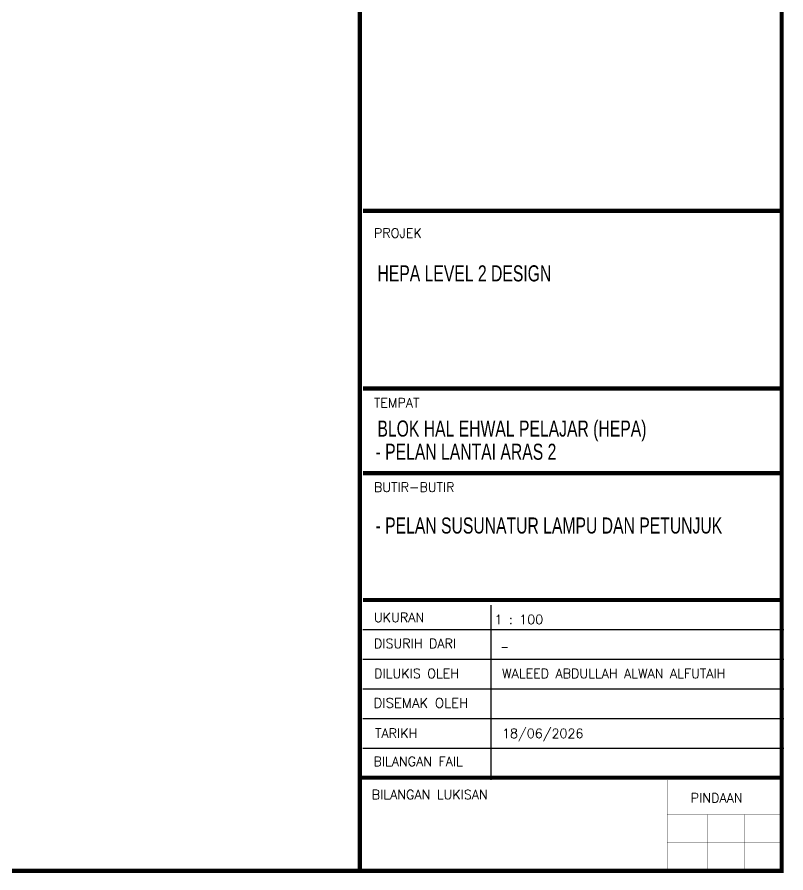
# Model space of a CAD drawing. Header units: inches. Extents: x -106706990 to 300603, y -86718466 to 1728185.
# Drawn here: x 173555 to 191729, y 1316 to 21547 of the extents above; entities that cross this region are included whole.
import ezdxf

# ---------------------------------------------------------------- set-up
doc = ezdxf.new("R2010")
doc.units = ezdxf.units.IN
doc.header["$MEASUREMENT"] = 0
doc.layers.add('BORDER', color=6, linetype='Continuous')
doc.layers.add('logo', color=7, linetype='Continuous')
doc.styles.add('ROMANS', font='romans.shx', dxfattribs={"width": 0.75, "height": 200})
doc.styles.add('SANSSERIF', font='sanss___.ttf', dxfattribs={"width": 0.75})

msp = doc.modelspace()

# ---------------------------------------------------------------- linework, layer by layer
at = {"color": 7}
for p, q in [((184753.4, 7644.3), (184753.4, 3513.2)), ((181729.9, 7066.1), (191679.3, 7066.1)), ((181729.9, 6366.1), (191679.3, 6366.1)), ((181729.9, 5666.1), (191679.3, 5666.1)), ((181729.9, 4966.1), (191679.3, 4966.1)), ((181729.9, 4266.1), (191679.3, 4266.1))]:
    msp.add_line(p, q, dxfattribs=at)
for points in [[(181656.2, 57366.1, 100, 100, 0), (181656.2, 1366.1, 100, 100, 0)], [(191628.6, 57366.1, 100, 100, 0), (191628.6, 1366.1, 100, 100, 0)], [(181729.9, 16966.1, 100, 100, 0), (191679.3, 16966.1, 100, 100, 0)], [(181729.9, 12766.1, 100, 100, 0), (191679.3, 12766.1, 100, 100, 0)], [(181729.9, 10766.1, 100, 100, 0), (191679.3, 10766.1, 100, 100, 0)], [(181729.9, 7766.1, 100, 100, 0), (191679.3, 7766.1, 100, 100, 0)], [(188920.9, 2694, 10, 10, 0), (191679.3, 2694, 10, 10, 0)], [(188920.9, 2028, 10, 10, 0), (191679.3, 2028, 10, 10, 0)]]:
    msp.add_lwpolyline(points, format="xyseb", dxfattribs=at)
for points, const_width in [([(181656.2, 3566.1), (191679.3, 3566.1)], 100), ([(188920.9, 3514.1), (188920.9, 1366.1)], 10), ([(189867.4, 2694), (189867.4, 1366.1)], 10), ([(190741.2, 2694), (190741.2, 1366.1)], 10), ([(112179.3, 1366.1), (191679.3, 1366.1)], 100)]:
    msp.add_lwpolyline(points, dxfattribs=dict(at, const_width=const_width))

# ---------------------------------------------------------------- texts
at = {"layer": 'BORDER', "color": 7, "lineweight": 100, "style": 'SANSSERIF', "width": 0.7}
for s, p in [('HEPA LEVEL 2 DESIGN', (182073.5, 15299.3)), ('BLOK HAL EHWAL PELAJAR (HEPA)', (182073.5, 11630.2)), ('- PELAN LANTAI ARAS 2', (182028, 11082.3)), ('- PELAN SUSUNATUR LAMPU DAN PETUNJUK', (182028, 9338.3))]:
    msp.add_text(s, height=380, dxfattribs=at).set_placement(p)
at = {"layer": 'logo', "color": 7, "style": 'ROMANS'}
for s, height, p in [('PROJEK', 220, (181990.8, 16332.3)), ('TEMPAT', 220, (181990.8, 12321.3)), ('BUTIR-BUTIR', 220, (181990.8, 10323.9)), ('UKURAN', 220, (181990.8, 7246.1)), ('1 : 100', 220, (184841.7, 7197.4)), ('DISURIH DARI', 220, (181990.7, 6628.4)), ('-', 176, (184980.1, 6566.8)), ('DILUKIS OLEH', 220, (181995.3, 5919.4)), ('WALEED ABDULLAH ALWAN ALFUTAIH', 220, (185018.7, 5919.4)), ('DISEMAK OLEH', 230, (181981.6, 5219.5)), ('TARIKH', 220, (182018, 4507)), ('18/06/2026', 220, (185018.7, 4502.4)), ('BILANGAN FAIL', 220, (181978.6, 3842.9)), ('BILANGAN LUKISAN', 220, (181938.5, 3057.1)), ('PINDAAN', 220, (189479.8, 2977.5))]:
    msp.add_text(s, height=height, dxfattribs=at).set_placement(p)

doc.saveas('drawing.dxf')
